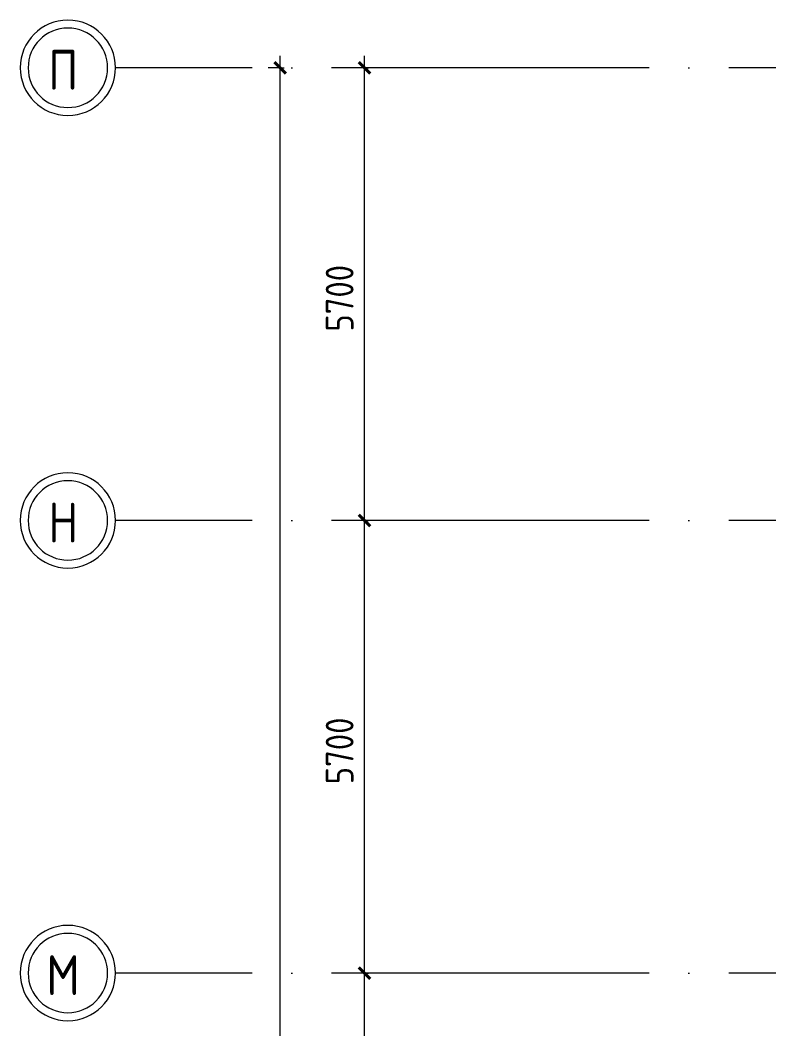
# Model space of a CAD drawing. Header units: millimetres. Extents: x -495897 to 1376592, y -28539 to 470976.
# Drawn here: x 235117 to 244543, y 377533 to 390235 of the extents above; entities that cross this region are included whole.
import ezdxf

# ---------------------------------------------------------------- set-up
doc = ezdxf.new("R2010")
doc.units = ezdxf.units.MM
doc.linetypes.add('ADSK_Линия сетки', pattern=[25, 20, -2.5, 0, -2.5])
doc.layers.add('Оси', color=252, linetype='Continuous', lineweight=9)
doc.layers.add('Размеры', color=7, linetype='Continuous', lineweight=9)
doc.styles.add('GOST Common', font='', dxfattribs={"width": 0.9, "height": 500})
doc.styles.add('GOST Common_1', font='', dxfattribs={"height": 250})
doc.styles.get('GOST Common').set_extended_font_data('GOST type B')
doc.styles.get('GOST Common_1').set_extended_font_data('GOST type B')

# ---------------------------------------------------------------- blocks, each defined once
blk = doc.blocks.new('3 этаж')
at = {"layer": 'Оси', "color": 251, "linetype": 'ADSK_Линия сетки', "ltscale": 200, "true_color": 0x636466}
for p, q in [((308796, 29237), (237074, 29237)), ((308796, 23537), (237074, 23537)), ((308796, 17837), (237074, 17837))]:
    blk.add_line(p, q, dxfattribs=at)
at = {"layer": 'Оси', "color": 251, "lineweight": 20, "true_color": 0x636466}
for centre, radius, start, end in [((236474, 29237), 600, 90, 270), ((236474, 29237), 500, 90, 270), ((236474, 29237), 600, 270, 90), ((236474, 29237), 500, 270, 90), ((236474, 23537), 600, 90, 270), ((236474, 23537), 600, 270, 90), ((236474, 23537), 500, 90, 270), ((236474, 23537), 500, 270, 90), ((236474, 17837), 600, 90, 270), ((236474, 17837), 600, 270, 90), ((236474, 17837), 500, 90, 270), ((236474, 17837), 500, 270, 90)]:
    blk.add_arc(centre, radius, start, end, dxfattribs=at)
at = {"layer": 'Размеры', "color": 251, "lineweight": 20, "true_color": 0x636466}
for p, q in [((239146, -17963), (239146, 29387)), ((240209, 23537), (240209, 29387)), ((239146, 29237), (238996, 29237)), ((239146, 29237), (239196, 29237)), ((240209, 29237), (240059, 29237)), ((240209, 29237), (240259, 29237)), ((240209, 23537), (240059, 23537)), ((240209, 23537), (240059, 23537)), ((240209, 17837), (240209, 23537)), ((240209, 23537), (240259, 23537)), ((240209, 23537), (240259, 23537)), ((240209, 17837), (240059, 17837)), ((240209, 17837), (240059, 17837)), ((240209, 14137), (240209, 17837)), ((240209, 17837), (240259, 17837)), ((240209, 17837), (240259, 17837))]:
    blk.add_line(p, q, dxfattribs=at)
at = {"layer": 'Размеры', "color": 251, "lineweight": 40, "true_color": 0x636466}
for p, q in [((239146, 29237), (239075, 29307)), ((239146, 29237), (239217, 29166)), ((240209, 29237), (240138, 29307)), ((240209, 29237), (240279, 29166)), ((240209, 23537), (240138, 23607)), ((240209, 23537), (240138, 23607)), ((240209, 23537), (240279, 23466)), ((240209, 23537), (240279, 23466)), ((240209, 17837), (240138, 17907)), ((240209, 17837), (240138, 17907)), ((240209, 17837), (240279, 17766)), ((240209, 17837), (240279, 17766))]:
    blk.add_line(p, q, dxfattribs=at)
at = {"layer": 'Оси', "color": 251, "true_color": 0x636466, "style": 'GOST Common', "width": 0.9}
for s, p in [('П', (236226, 28961)), ('Н', (236226, 23261)), ('М', (236203, 17561))]:
    blk.add_text(s, height=500, dxfattribs=at).set_placement(p)
at = {"layer": 'Размеры', "color": 251, "true_color": 0x636466, "style": 'GOST Common_1', "width": 0.9}
for p in [(240071, 25914), (240071, 20214)]:
    blk.add_text('5700', height=350, rotation=90, dxfattribs=at).set_placement(p)

msp = doc.modelspace()

# ---------------------------------------------------------------- block references
msp.add_blockref('3 этаж', (-756.474, 360398.765))

doc.saveas('drawing.dxf')
